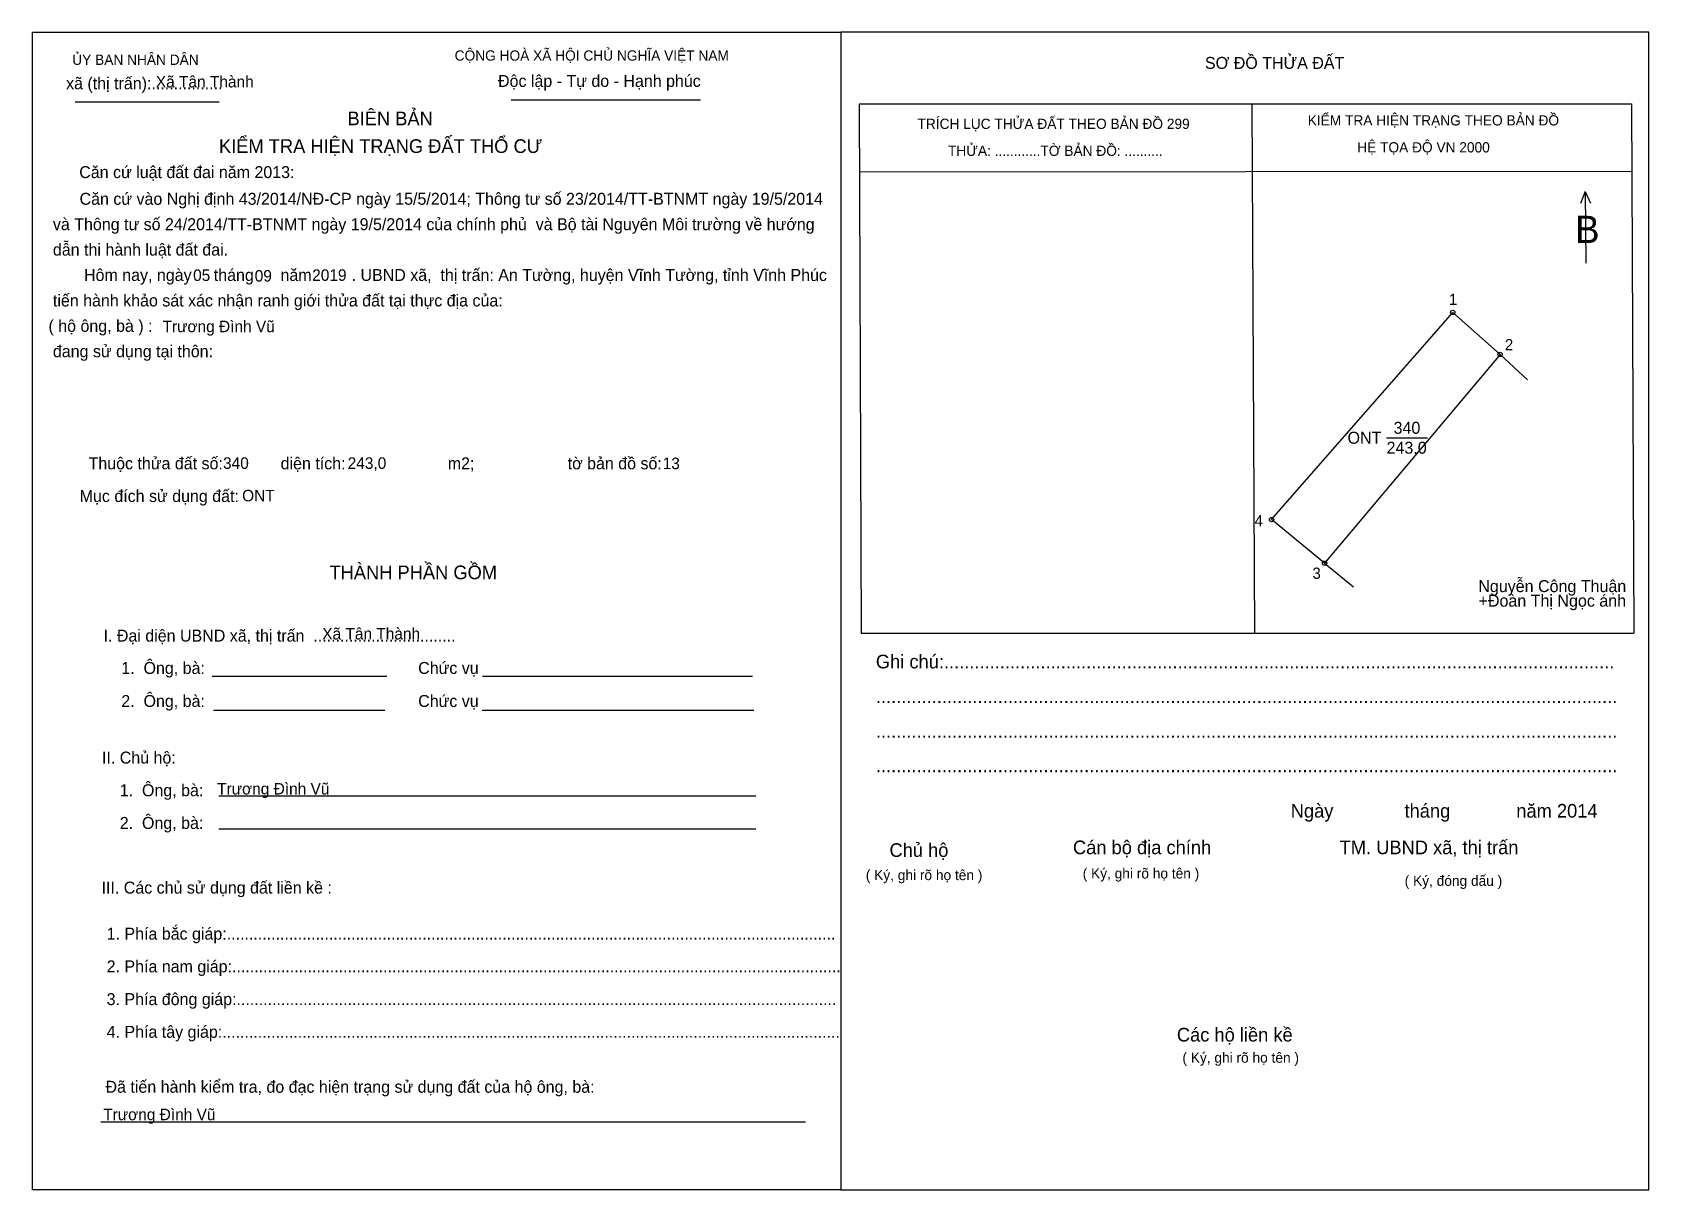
# Model space of a CAD drawing. Extents: x 540383 to 540569, y 1835237 to 1835370.
import ezdxf

# ---------------------------------------------------------------- set-up
doc = ezdxf.new("R2010")
doc.units = 0
for name, color, linetype in [('bbhtNoiDung', 7, 'Continuous'), ('bbhtTemplate', 7, 'Continuous'), ('CanhThua', 7, 'Continuous'), ('MocDinhThua', 7, 'Continuous'), ('NhanDiaChinhThua', 7, 'Continuous'), ('NhanTuCan', 7, 'Continuous'), ('RauThua', 7, 'Continuous'), ('SoHieuDinhThua', 7, 'Continuous')]:
    doc.layers.add(name, color=color, linetype=linetype)

msp = doc.modelspace()

# ---------------------------------------------------------------- linework, layer by layer
at = {"layer": 'bbhtTemplate'}
for p, q in [((540387.55, 1835362.31), (540404.19, 1835362.31)), ((540437.83, 1835362.53), (540459.67, 1835362.53)), ((540523.26, 1835362.09), (540523.57, 1835300.98)), ((540478, 1835354.23), (540567.02, 1835354.32)), ((540561.69, 1835351.97), (540561.16, 1835350.59)), ((540561.69, 1835351.97), (540562.32, 1835350.64)), ((540561.69, 1835351.97), (540561.78, 1835343.71)), ((540403.35, 1835296.05), (540423.5, 1835296.05)), ((540434.55, 1835296.05), (540465.66, 1835296.05)), ((540403.53, 1835292.14), (540423.28, 1835292.14)), ((540434.51, 1835292.14), (540465.84, 1835292.14)), ((540404.15, 1835282.25), (540466.06, 1835282.25)), ((540404.15, 1835278.43), (540466.06, 1835278.43)), ((540390.53, 1835244.62), (540471.78, 1835244.62))]:
    msp.add_line(p, q, dxfattribs=at)
for points in [[(540382.63, 1835236.8), (540382.63, 1835370.34), (540475.87, 1835370.34), (540475.87, 1835236.8)], [(540569.02, 1835236.8), (540569.02, 1835370.34), (540475.87, 1835370.34), (540475.87, 1835236.8)]]:
    msp.add_lwpolyline(points, close=True, dxfattribs=at)
for points in [[(540478.26, 1835300.98), (540478, 1835362.09), (540567.02, 1835362.09), (540567.29, 1835300.98)], [(540567.24, 1835300.98), (540478.22, 1835300.98)]]:
    msp.add_lwpolyline(points, dxfattribs=at)
at = {"layer": 'CanhThua'}
for p, q in [((540525.53, 1835314.12), (540546.42, 1835338.03)), ((540546.42, 1835338.03), (540551.88, 1835333.18)), ((540551.88, 1835333.18), (540531.65, 1835309.09)), ((540531.65, 1835309.09), (540525.53, 1835314.12))]:
    msp.add_line(p, q, dxfattribs=at)
at = {"layer": 'MocDinhThua'}
for centre in [(540546.42, 1835338.03), (540551.88, 1835333.18), (540525.53, 1835314.12), (540531.65, 1835309.09)]:
    msp.add_circle(centre, 0.25, dxfattribs=at)
at = {"layer": 'NhanDiaChinhThua'}
msp.add_line((540538.79, 1835323.56), (540543.53, 1835323.56), dxfattribs=at)
at = {"layer": 'RauThua'}
for p, q in [((540551.88, 1835333.18), (540555.04, 1835330.24)), ((540531.65, 1835309.09), (540534.99, 1835306.35))]:
    msp.add_line(p, q, dxfattribs=at)

# ---------------------------------------------------------------- texts
at = {"layer": 'bbhtNoiDung'}
for s, height, p in [('Xã Tân Thành', 1.3314, (540396.87, 1835363.98)), ('05', 1.331, (540401.17, 1835341.65)), ('09', 1.331, (540408.27, 1835341.58)), ('2019', 1.331, (540414.9, 1835341.66)), ('Trương Đình Vũ', 1.3314, (540397.64, 1835335.74)), ('340', 1.331, (540404.62, 1835319.97)), ('243,0', 1.331, (540418.99, 1835319.97)), ('13', 1.331, (540455.32, 1835319.94)), ('ONT', 1.331, (540406.82, 1835316.22)), ('Xã Tân Thành', 1.3314, (540416.06, 1835300.29)), ('Trương Đình Vũ', 1.3314, (540403.94, 1835282.4)), ('Trương Đình Vũ', 1.3314, (540390.8, 1835244.82))]:
    msp.add_text(s, height=height, dxfattribs=at).set_placement(p)
at = {"layer": 'bbhtTemplate'}
for s, height, p in [('ỦY BAN NHÂN DÂN', 1.1822, (540387.23, 1835366.58)), ('CỘNG HOÀ XÃ HỘI CHỦ NGHĨA VIỆT NAM', 1.1822, (540431.33, 1835367.07)), ('SƠ ĐỒ THỬA ĐẤT', 1.3792, (540517.85, 1835366.12)), ('xã (thị trấn):................', 1.3792, (540386.52, 1835363.77)), ('Độc lập - Tự do - Hạnh phúc', 1.3792, (540436.33, 1835364.04)), ('BIÊN BẢN', 1.576, (540418.97, 1835359.61)), ('TRÍCH LỤC THỬA ĐẤT THEO BẢN ĐỒ 299', 1.1822, (540484.7, 1835359.19)), ('KIỂM TRA HIỆN TRẠNG THEO BẢN ĐỒ', 1.1822, (540529.7, 1835359.59)), ('KIỂM TRA HIỆN TRẠNG ĐẤT THỔ CƯ', 1.5764, (540404.15, 1835356.42)), ('        THỬA: ............TỜ BẢN ĐỒ: ..........', 1.1822, (540484.7, 1835356.08)), ('             HỆ TỌA ĐỘ VN 2000', 1.1822, (540529.7, 1835356.48)), ('Căn cứ luật đất đai năm 2013:', 1.3792, (540388.04, 1835353.52)), ('       Căn cứ vào Nghị định 43/2014/NĐ-CP ngày 15/5/2014; Thông tư số 23/2014/TT-BTNMT ngày 19/5/2014', 1.37921, (540384.49, 1835350.44)), (' và Thông tư số 24/2014/TT-BTNMT ngày 19/5/2014 của chính phủ  và Bộ tài Nguyên Môi trường về hướng', 1.3792, (540384.49, 1835347.51)), ('B', 3.15, (540560.54, 1835346.02)), (' dẫn thi hành luật đất đai.', 1.3792, (540384.49, 1835344.58)), ('        Hôm nay, ngày     tháng      năm         . UBND xã,  thị trấn: An Tường, huyện Vĩnh Tường, tỉnh Vĩnh Phúc', 1.37921, (540384.49, 1835341.65)), (' tiến hành khảo sát xác nhận ranh giới thửa đất tại thực địa của:', 1.3792, (540384.49, 1835338.71)), ('( hộ ông, bà ) :', 1.3792, (540384.49, 1835335.78)), (' đang sử dụng tại thôn:', 1.3792, (540384.49, 1835332.85)), ('  Thuộc thửa đất số:             diện tích:                       m2;                     tờ bản đồ số:', 1.37921, (540388.09, 1835319.92)), ('Mục đích sử dụng đất:', 1.3792, (540388.09, 1835316.15)), ('THÀNH PHẦN GỒM', 1.5764, (540416.89, 1835307.24)), ('I. Đại diện UBND xã, thị trấn  ................................', 1.3792, (540390.84, 1835300.04)), ('Ghi chú:....................................................................................................................................', 1.57641, (540479.9, 1835296.95)), ('    1.  Ông, bà:                                                Chức vụ', 1.3792, (540390.84, 1835296.31)), ('    2.  Ông, bà:                                                Chức vụ', 1.3792, (540390.84, 1835292.5)), ('..................................................................................................................................................', 1.57641, (540479.9, 1835292.95)), ('..................................................................................................................................................', 1.57641, (540479.9, 1835288.96)), ('II. Chủ hộ:', 1.3792, (540390.66, 1835285.97)), ('    1.  Ông, bà:', 1.3792, (540390.66, 1835282.2)), ('..................................................................................................................................................', 1.57641, (540479.9, 1835284.97)), ('    2.  Ông, bà:', 1.3792, (540390.66, 1835278.43)), ('Ngày              tháng             năm 2014', 1.5764, (540527.74, 1835279.73)), ('Chủ hộ', 1.576, (540481.47, 1835275.2)), ('Cán bộ địa chính', 1.5764, (540502.63, 1835275.51)), ('TM. UBND xã, thị trấn', 1.5764, (540533.38, 1835275.51)), ('III. Các chủ sử dụng đất liền kề :', 1.3792, (540390.61, 1835270.97)), ('( Ký, ghi rõ họ tên )', 1.1822, (540478.74, 1835272.52)), ('( Ký, ghi rõ họ tên )', 1.1822, (540503.75, 1835272.71)), ('( Ký, đóng dấu )', 1.1822, (540540.88, 1835271.86)), ('    1. Phía bắc giáp:.........................................................................................................................................', 1.37921, (540389.15, 1835265.65)), ('    2. Phía nam giáp:.........................................................................................................................................', 1.37921, (540389.15, 1835261.88)), ('    3. Phía đông giáp:.......................................................................................................................................', 1.37921, (540389.15, 1835258.1)), ('    4. Phía tây giáp:...........................................................................................................................................', 1.37921, (540389.15, 1835254.33)), ('Các hộ liền kề', 1.5764, (540514.61, 1835253.9)), ('( Ký, ghi rõ họ tên )', 1.1822, (540515.25, 1835251.45)), ('    Đã tiến hành kiểm tra, đo đạc hiện trạng sử dụng đất của hộ ông, bà:', 1.3792, (540389.02, 1835247.99))]:
    msp.add_text(s, height=height, dxfattribs=at).set_placement(p)
at = {"layer": 'NhanDiaChinhThua'}
for s, p in [('340', (540539.6, 1835324.02)), ('ONT', (540534.29, 1835322.87)), ('243,0', (540538.79, 1835321.72))]:
    msp.add_text(s, height=1.383, dxfattribs=at).set_placement(p)
at = {"layer": 'NhanTuCan'}
for s, p in [('Nguyễn Công Thuận', (540549.37, 1835305.75)), ('+Đoàn Thị Ngọc ánh', (540549.4, 1835304.07))]:
    msp.add_text(s, height=1.3827, dxfattribs=at).set_placement(p)
at = {"layer": 'SoHieuDinhThua'}
for s, p in [('1', (540545.99, 1835338.88)), ('2', (540552.43, 1835333.65)), ('4', (540523.57, 1835313.35)), ('3', (540530.24, 1835307.28))]:
    msp.add_text(s, height=1.3, dxfattribs=at).set_placement(p)

doc.saveas('drawing.dxf')
